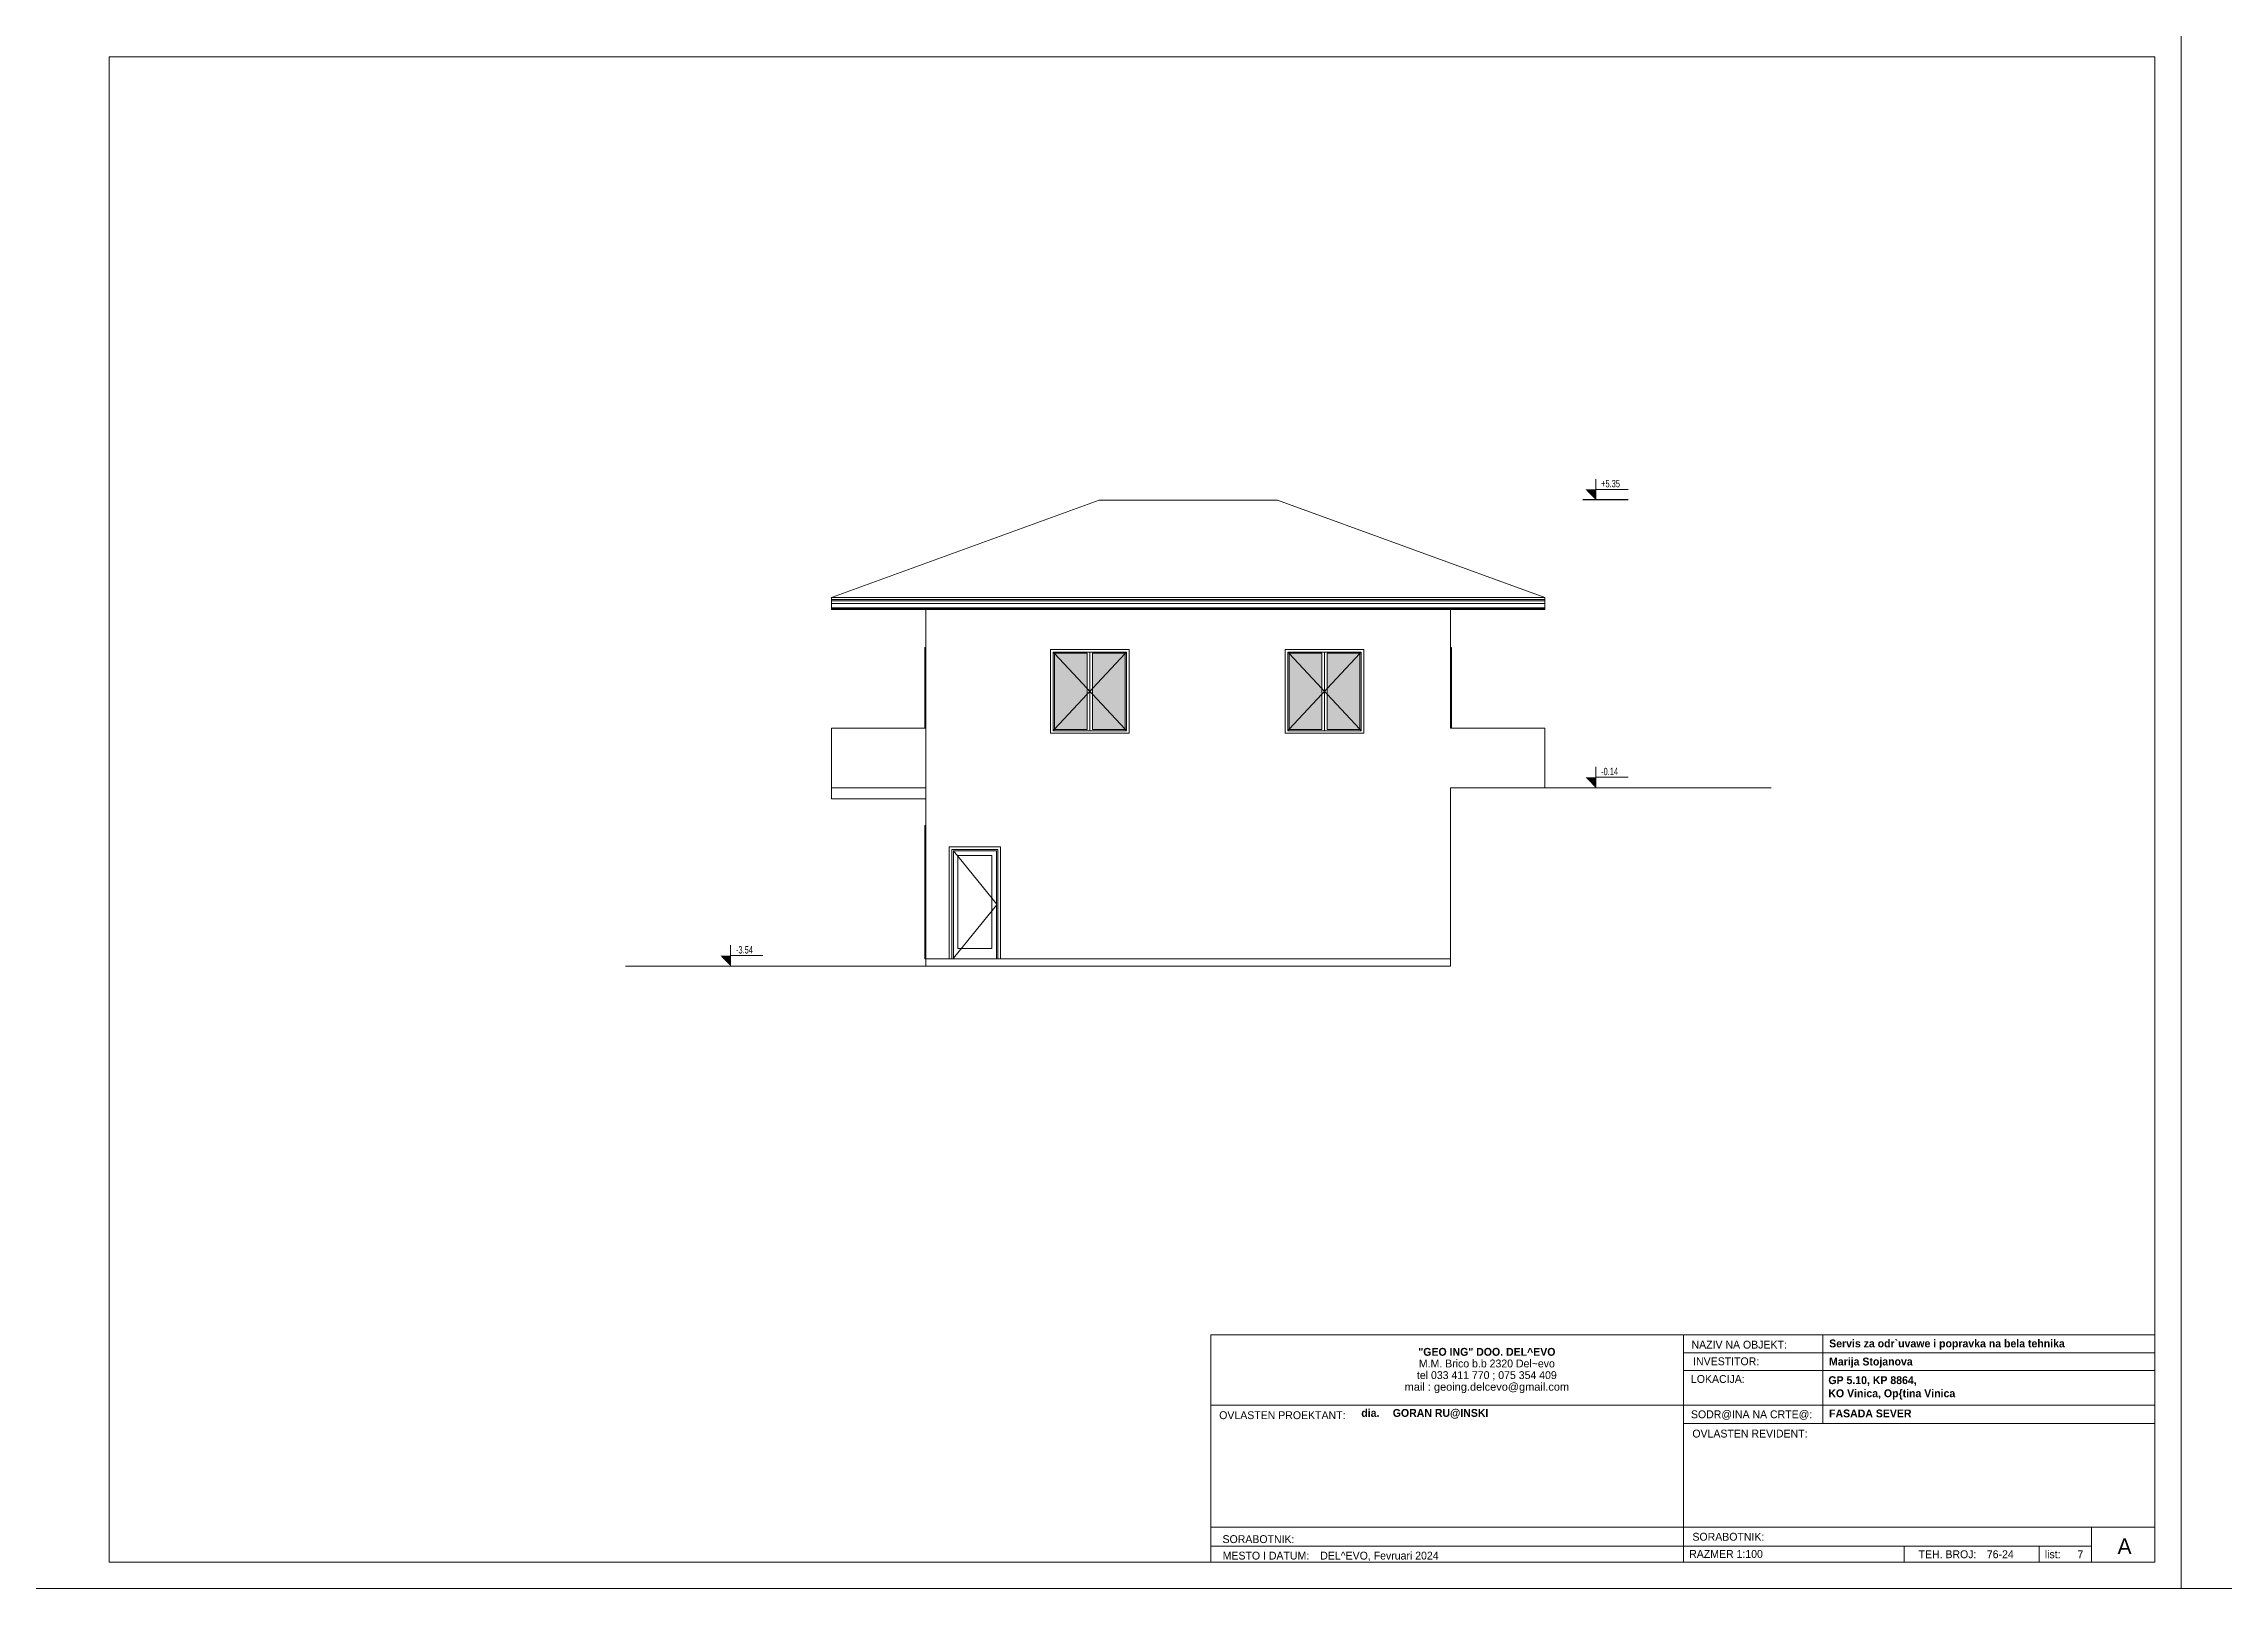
# Model space of a CAD drawing. Header units: millimetres. Extents: x -115530 to 122462, y -34508 to 119375.
# Drawn here: x -72280 to -30705, y 59975 to 89425 of the extents above; entities that cross this region are included whole.
import ezdxf

# ---------------------------------------------------------------- set-up
doc = ezdxf.new("R2010")
doc.units = ezdxf.units.MM
doc.header["$MEASUREMENT"] = 0
for name, color, linetype, lineweight, true_color in [('2D Drafting - General_Pen_No__5', 7, 'Continuous', 13, 0x40a5ff), ('New_Shell - Roof_Pen_No__92', 7, 'Continuous', 13, 0x6a6a6a), ('New_Site & Landscape - Terrain_Pen_No__93', 7, 'Continuous', 13, 0xa2a233), ('New_Structural - Bearing_Pen_No__3', 7, 'Continuous', 18, 0xff6600), ('New_Structural - Bearing_Pen_No__87', 7, 'Continuous', 13, 0x6a6a6a)]:
    doc.layers.add(name, color=color, linetype=linetype, lineweight=lineweight, true_color=true_color)
for name, color, linetype, lineweight in [('Lines_Pen_No__1', 7, 'Continuous', 13), ('Pecat_Pen_No__1', 7, 'Continuous', 13), ('Roofs_Pen_No__1', 7, 'Continuous', 13)]:
    doc.layers.add(name, color=color, linetype=linetype, lineweight=lineweight)
doc.styles.add('GENERATED_STYLE_5', font='')
doc.styles.add('ROM', font='ROMANS.SHX', dxfattribs={"width": 0.7})
doc.styles.get('GENERATED_STYLE_5').set_extended_font_data('MAC C Swiss cyrillic', bold=True)

msp = doc.modelspace()

# ---------------------------------------------------------------- hatches: boundary and pattern name
h = msp.add_hatch(color=0)
h.dxf.hatch_style = 2
h.paths.add_polyline_path([(-42690.05, 80724.14), (-42886.9, 80927.34), (-42690.05, 80927.34)])
h = msp.add_hatch(color=0)
h.dxf.hatch_style = 2
h.paths.add_polyline_path([(-42690.05, 75236.65), (-42886.9, 75439.85), (-42690.05, 75439.85)])
h = msp.add_hatch(color=0)
h.dxf.hatch_style = 2
h.paths.add_polyline_path([(-59183.53, 71836.65), (-59380.38, 72039.85), (-59183.53, 72039.85)])
at = {"layer": '2D Drafting - General_Pen_No__5'}
h = msp.add_hatch(color=256, dxfattribs=at)
h.dxf.hatch_style = 1
h.set_gradient(color1=(255, 255, 255), color2=(122, 175, 223), rotation=90)
h.paths.add_polyline_path([(-51660.04, 77798.2), (-52285.04, 77130.1), (-52285.04, 77023.2), (-51660.04, 76355.1)])
h.paths.add_polyline_path([(-51656.82, 77801.65), (-52285.04, 77801.65), (-52285.04, 77130.1)])
h.paths.add_polyline_path([(-52385.04, 77801.65), (-53010.04, 77801.65), (-53010.04, 77798.2), (-52385.04, 77130.1)])
h.paths.add_polyline_path([(-53010.04, 77798.2), (-53010.04, 76355.1), (-52385.04, 77023.2), (-52385.04, 77130.1)])
h.paths.add_polyline_path([(-52385.04, 77023.2), (-53010.04, 76355.1), (-53010.04, 76351.65), (-52385.04, 76351.65)])
h.paths.add_polyline_path([(-52285.04, 77023.2), (-52285.04, 76351.65), (-51660.04, 76351.65), (-51660.04, 76355.1)])
h.paths.add_polyline_path([(-47185.04, 77798.2), (-47185.04, 77801.65), (-47810.04, 77801.65), (-47810.04, 77130.1)])
h.paths.add_polyline_path([(-47185.04, 77798.2), (-47810.04, 77130.1), (-47810.04, 77023.2), (-47185.04, 76355.1)])
h.paths.add_polyline_path([(-47810.04, 77023.2), (-47810.04, 76351.65), (-47185.04, 76351.65), (-47185.04, 76355.1)])
h.paths.add_polyline_path([(-47910.04, 77023.2), (-48535.04, 76355.1), (-48535.04, 76351.65), (-47910.04, 76351.65)])
h.paths.add_polyline_path([(-47910.04, 77130.1), (-48535.04, 77798.2), (-48535.04, 76355.1), (-47910.04, 77023.2)])
h.paths.add_polyline_path([(-47910.04, 77801.65), (-48535.04, 77801.65), (-48535.04, 77798.2), (-47910.04, 77130.1)])

# ---------------------------------------------------------------- linework, layer by layer
msp.add_line((-42074.1, 80725.11), (-42933.56, 80725.11))
at = {"color": 0, "lineweight": 5}
for points in [[(-42690.05, 80724.14), (-42690.05, 81124.14)], [(-42690.05, 80927.34), (-42074.1, 80927.34)], [(-42690.05, 75236.65), (-42690.05, 75636.65)], [(-42690.05, 75439.85), (-42074.1, 75439.85)], [(-59183.53, 71836.65), (-59183.53, 72236.65)], [(-59183.53, 72039.85), (-58567.58, 72039.85)]]:
    msp.add_lwpolyline(points, dxfattribs=at)
at = {"layer": 'Lines_Pen_No__1', "linetype": 'Continuous'}
for p, q in [((-32030.44, 60475.49), (-32030.44, 65510.98)), ((-32030.44, 64809.92), (-41019.51, 64809.92)), ((-41019.51, 63117.85), (-32030.44, 63117.85)), ((-36810.58, 60779.03), (-36810.58, 60475.49)), ((-34236.6, 60779.03), (-34236.6, 60475.49))]:
    msp.add_line(p, q, dxfattribs=at)
at = {"layer": 'Lines_Pen_No__1'}
msp.add_line((-41019.51, 60475.49), (-41019.51, 64809.92), dxfattribs=at)
at = {"layer": 'Lines_Pen_No__1', "linetype": 'Continuous', "flags": 128}
for points in [[(-50030.44, 64809.92), (-41019.51, 64809.92)], [(-50030.44, 60475.49), (-50030.44, 64809.92), (-41019.51, 64809.92)], [(-41019.51, 64469.15), (-32030.44, 64469.15)], [(-38363.49, 64799.15), (-38363.49, 63117.85)], [(-41019.51, 64128.38), (-32030.44, 64128.38)], [(-50030.44, 63468.38), (-41019.51, 63468.38)], [(-41019.51, 63468.38), (-32030.44, 63468.38)], [(-50030.44, 61139.92), (-32030.44, 61139.92)], [(-33236.6, 60839.92), (-33236.6, 60475.49), (-33236.6, 61139.92)], [(-50030.44, 60779.03), (-33236.6, 60779.03)], [(-50030.44, 60475.49), (-32030.44, 60475.49)]]:
    msp.add_lwpolyline(points, dxfattribs=at)
at = {"layer": 'New_Shell - Roof_Pen_No__92', "color": 23, "linetype": 'Continuous', "lineweight": 13, "true_color": 0xbf8080}
for p, q in [((-57260.04, 78867.89), (-52160.04, 80724.14)), ((-48760.04, 80724.14), (-52160.04, 80724.14)), ((-48760.04, 80724.14), (-43660.04, 78867.89)), ((-57260.04, 78867.89), (-56060.04, 78867.89)), ((-57260.04, 78830.64), (-57260.04, 78867.89)), ((-56060.04, 78830.64), (-57260.04, 78830.64)), ((-57260.04, 78804.04), (-57260.04, 78830.64)), ((-56060.04, 78804.04), (-57260.04, 78804.04)), ((-57260.04, 78802.97), (-57260.04, 78804.04)), ((-56060.04, 78802.97), (-57260.04, 78802.97)), ((-57260.04, 78749.76), (-57260.04, 78802.97)), ((-56060.04, 78749.76), (-57260.04, 78749.76)), ((-57260.04, 78669.95), (-57260.04, 78749.76)), ((-56060.04, 78669.95), (-57260.04, 78669.95)), ((-57260.04, 78656.65), (-57260.04, 78669.95)), ((-57260.04, 78636.65), (-57260.04, 78656.65)), ((-56060.04, 78656.65), (-57260.04, 78656.65)), ((-57260.04, 78636.65), (-56060.04, 78636.65)), ((-56060.04, 78867.89), (-43660.04, 78867.89)), ((-43660.04, 78830.64), (-56060.04, 78830.64)), ((-43660.04, 78804.04), (-56060.04, 78804.04)), ((-43660.04, 78802.97), (-56060.04, 78802.97)), ((-43660.04, 78749.76), (-56060.04, 78749.76)), ((-43660.04, 78669.95), (-56060.04, 78669.95)), ((-43660.04, 78656.65), (-56060.04, 78656.65)), ((-56060.04, 78636.65), (-43660.04, 78636.65)), ((-43660.04, 78867.89), (-43660.04, 78830.64)), ((-43660.04, 78830.64), (-43660.04, 78804.04)), ((-43660.04, 78804.04), (-43660.04, 78802.97)), ((-43660.04, 78802.97), (-43660.04, 78749.76)), ((-43660.04, 78749.76), (-43660.04, 78669.95)), ((-43660.04, 78669.95), (-43660.04, 78656.65)), ((-43660.04, 78636.65), (-43660.04, 78656.65))]:
    msp.add_line(p, q, dxfattribs=at)
at = {"layer": 'New_Site & Landscape - Terrain_Pen_No__93', "color": 55, "linetype": 'Continuous', "lineweight": 13, "true_color": 0xa2a233}
for p, q in [((-39343.95, 75236.65), (-45460.04, 75236.65)), ((-45460.04, 71836.65), (-61187.18, 71836.65))]:
    msp.add_line(p, q, dxfattribs=at)
at = {"layer": 'New_Structural - Bearing_Pen_No__3', "color": 30, "linetype": 'Continuous', "lineweight": 18, "true_color": 0xff6600}
msp.add_line((-55479.04, 74519.65), (-55460.04, 74519.65), dxfattribs=at)
at = {"layer": 'New_Structural - Bearing_Pen_No__87', "color": 251, "linetype": 'Continuous', "lineweight": 20, "true_color": 0x6a6a6a}
for p, q in [((-55460.04, 78636.65), (-55460.04, 78426.65)), ((-45460.04, 78426.65), (-45460.04, 78636.65)), ((-55460.04, 75376.65), (-55460.04, 78426.65)), ((-45460.04, 76376.65), (-45460.04, 78426.65)), ((-55479.04, 77913.65), (-55479.04, 76376.65)), ((-55479.04, 77913.65), (-55460.04, 77913.65)), ((-53085.04, 77876.65), (-51585.04, 77876.65)), ((-53085.04, 76276.65), (-53085.04, 77876.65)), ((-53035.04, 76326.65), (-53035.04, 77826.65)), ((-53035.04, 77826.65), (-51635.04, 77826.65)), ((-53035.04, 77824.92), (-53010.04, 77798.2)), ((-53010.04, 76351.65), (-53010.04, 77801.65)), ((-53010.04, 77801.65), (-52385.04, 77801.65)), ((-53010.04, 77798.2), (-52385.04, 77130.1)), ((-52385.04, 77801.65), (-52385.04, 76351.65)), ((-52335.04, 77826.65), (-52335.04, 77801.65)), ((-52335.04, 77801.65), (-52335.04, 76351.65)), ((-52285.04, 76351.65), (-52285.04, 77801.65)), ((-52285.04, 77801.65), (-51660.04, 77801.65)), ((-51660.04, 77798.2), (-52285.04, 77130.1)), ((-51635.04, 77824.92), (-51660.04, 77798.2)), ((-51660.04, 77801.65), (-51660.04, 76351.65)), ((-51635.04, 77826.65), (-51635.04, 76326.65)), ((-51585.04, 77876.65), (-51585.04, 76276.65)), ((-48610.04, 77876.65), (-47110.04, 77876.65)), ((-48610.04, 76276.65), (-48610.04, 77876.65)), ((-48560.04, 76326.65), (-48560.04, 77826.65)), ((-48560.04, 77826.65), (-47160.04, 77826.65)), ((-48560.04, 77824.92), (-48535.04, 77798.2)), ((-48535.04, 76351.65), (-48535.04, 77801.65)), ((-48535.04, 77801.65), (-47910.04, 77801.65)), ((-48535.04, 77798.2), (-47910.04, 77130.1)), ((-47910.04, 77801.65), (-47910.04, 76351.65)), ((-47860.04, 77826.65), (-47860.04, 77801.65)), ((-47860.04, 77801.65), (-47860.04, 76351.65)), ((-47810.04, 76351.65), (-47810.04, 77801.65)), ((-47810.04, 77801.65), (-47185.04, 77801.65)), ((-47185.04, 77798.2), (-47810.04, 77130.1)), ((-47160.04, 77824.92), (-47185.04, 77798.2)), ((-47185.04, 77801.65), (-47185.04, 76351.65)), ((-47160.04, 77826.65), (-47160.04, 76326.65)), ((-47110.04, 77876.65), (-47110.04, 76276.65)), ((-45441.04, 77913.65), (-45460.04, 77913.65)), ((-45441.04, 77913.65), (-45441.04, 76376.65)), ((-53010.04, 76355.1), (-52385.04, 77023.2)), ((-52385.04, 77130.1), (-52335.04, 77076.65)), ((-52385.04, 77023.2), (-52335.04, 77076.65)), ((-52285.04, 77130.1), (-52335.04, 77076.65)), ((-52285.04, 77023.2), (-52335.04, 77076.65)), ((-51660.04, 76355.1), (-52285.04, 77023.2)), ((-48535.04, 76355.1), (-47910.04, 77023.2)), ((-47910.04, 77130.1), (-47860.04, 77076.65)), ((-47910.04, 77023.2), (-47860.04, 77076.65)), ((-47810.04, 77130.1), (-47860.04, 77076.65)), ((-47810.04, 77023.2), (-47860.04, 77076.65)), ((-47185.04, 76355.1), (-47810.04, 77023.2)), ((-57260.04, 76376.65), (-55460.04, 76376.65)), ((-57260.04, 76376.65), (-57260.04, 75026.65)), ((-51585.04, 76276.65), (-53085.04, 76276.65)), ((-53035.04, 76328.37), (-53010.04, 76355.1)), ((-51635.04, 76326.65), (-53035.04, 76326.65)), ((-52385.04, 76351.65), (-53010.04, 76351.65)), ((-52335.04, 76351.65), (-52335.04, 76326.65)), ((-51660.04, 76351.65), (-52285.04, 76351.65)), ((-51635.04, 76328.37), (-51660.04, 76355.1)), ((-47110.04, 76276.65), (-48610.04, 76276.65)), ((-48560.04, 76328.37), (-48535.04, 76355.1)), ((-47160.04, 76326.65), (-48560.04, 76326.65)), ((-47910.04, 76351.65), (-48535.04, 76351.65)), ((-47860.04, 76351.65), (-47860.04, 76326.65)), ((-47185.04, 76351.65), (-47810.04, 76351.65)), ((-47160.04, 76328.37), (-47185.04, 76355.1)), ((-43660.04, 76376.65), (-45460.04, 76376.65)), ((-43660.04, 75376.65), (-43660.04, 76376.65)), ((-57260.04, 75236.65), (-57260.04, 75376.65)), ((-55460.04, 75376.65), (-55460.04, 75026.65)), ((-43660.04, 75236.65), (-43660.04, 75376.65)), ((-57260.04, 75236.65), (-55460.04, 75236.65)), ((-57260.04, 75026.65), (-55460.04, 75026.65)), ((-55460.04, 71836.65), (-55460.04, 75026.65)), ((-45460.04, 75236.65), (-43660.04, 75236.65)), ((-45460.04, 75026.65), (-45460.04, 75236.65)), ((-45460.04, 71836.65), (-45460.04, 75026.65)), ((-55479.04, 74519.65), (-55479.04, 71976.65)), ((-55013.79, 71976.65), (-55013.79, 74113.65)), ((-55013.79, 74113.65), (-54039.79, 74113.65)), ((-54963.79, 74063.65), (-54963.79, 71976.65)), ((-54089.79, 74063.65), (-54963.79, 74063.65)), ((-54936.79, 74036.65), (-54936.79, 71976.65)), ((-54116.79, 74036.65), (-54936.79, 74036.65)), ((-54936.79, 74033.92), (-54116.79, 73027.38)), ((-54116.79, 71976.65), (-54116.79, 74036.65)), ((-54089.79, 71976.65), (-54089.79, 74063.65)), ((-54039.79, 74113.65), (-54039.79, 71976.65)), ((-54848.79, 72176.65), (-54848.79, 73948.65)), ((-54848.79, 73948.65), (-54204.79, 73948.65)), ((-54204.79, 73948.65), (-54204.79, 72176.65)), ((-54936.79, 71991.38), (-54116.79, 72997.92)), ((-55479.04, 71976.65), (-55460.04, 71976.65)), ((-45460.04, 71976.65), (-55460.04, 71976.65)), ((-54963.79, 71976.65), (-55013.79, 71976.65)), ((-54936.79, 71976.65), (-54963.79, 71976.65)), ((-54936.79, 71976.65), (-54116.79, 71976.65)), ((-54204.79, 72176.65), (-54848.79, 72176.65)), ((-54089.79, 71976.65), (-54116.79, 71976.65)), ((-54039.79, 71976.65), (-54089.79, 71976.65))]:
    msp.add_line(p, q, dxfattribs=at)
at = {"layer": 'Roofs_Pen_No__1'}
for points in [[(-73530.44, 59975.49), (-31530.44, 59975.49), (-31530.44, 89675.49), (-73530.44, 89675.49)], [(-31530.44, 59975.49), (10469.56, 59975.49), (10469.56, 89675.49), (-31530.44, 89675.49)], [(-71030.44, 60475.49), (-32030.44, 60475.49), (-32030.44, 89175.49), (-71030.44, 89175.49)]]:
    msp.add_lwpolyline(points, close=True, dxfattribs=at)

# ---------------------------------------------------------------- texts
at = {"color": 0, "char_height": 140, "attachment_point": 1, "style": 'ROM'}
for s, insert in [('{\\fHelvetica|b0|i0|c0|p1;+5.35}', (-42588.45, 81106.79)), ('{\\fHelvetica|b0|i0|c0|p1;-0.14}', (-42588.45, 75619.3)), ('{\\fHelvetica|b0|i0|c0|p1;-3.54}', (-59081.93, 72219.3))]:
    msp.add_mtext(s, dxfattribs=dict(at, insert=insert))
at = {"layer": 'Pecat_Pen_No__1', "linetype": 'Continuous', "insert": (-44765.85, 64129.55), "char_height": 150, "attachment_point": 5, "line_spacing_factor": 0.887159, "style": 'GENERATED_STYLE_5'}
msp.add_mtext('\\A1;{\\fMAC C Swiss|b1|i0|c0|p34;"GEO ING" DOO. DEL^ EVO}\\P{\\fMAC C Swiss|b0|i0|c0|p34;M.M. Brico b.b 2320 Del~evo \\Ptel 033 411 770 ; 075 354 409 \\P\\fArial|b0|i0|c0|p34;mail : geoing.delcevo@gmail.com}', dxfattribs=at)
at = {"layer": 'Pecat_Pen_No__1', "linetype": 'Continuous', "style": 'GENERATED_STYLE_5'}
for s, insert, char_height, attachment_point in [('\\pqc;{\\fMAC C Swiss|b0|i0|c0|p0;NAZIV NA OBJEKT:}', (-39955.69, 64696.96), 150, 2), ('{\\fMAC C Swiss|b1|i0|c0|p34;Servis za odr`uvawe i popravka na bela tehnika}', (-38240.17, 64720.45), 150, 1), ('\\pqc;{\\fMAC C Swiss|b0|i0|c0|p0;LOKACIJA:}', (-40362.28, 64042.4), 150, 2), ('\\pqc;{\\fMAC C Swiss|b0|i0|c0|p0;INVESTITOR:}', (-40203.46, 64379.37), 150, 2), ('{\\fMAC C Swiss|b1|i0|c0|p34;Marija Stojanova}', (-38241.75, 64375.47), 150, 1), ('\\A1;{\\fMAC C Swiss|b1|i0|c0|p34; GP 5.10, KP 8864,  \\P KO Vinica, Op\\{tina Vinica}', (-38310.93, 64019.98), 150, 1), ('{\\fMAC C Swiss|b0|i0|c0|p34;OVLASTEN PROEKTANT:}', (-49868.48, 63352.37), 150, 1), ('{\\fMAC C Swiss|b1|i0|c0|p34;dia.^IGORAN RU@INSKI}', (-47159.59, 63395.31), 150, 1), ('\\pqc;{\\fMAC C Swiss|b0|i0|c0|p0;SODR@INA NA CRTE@:}', (-39718.57, 63369.46), 150, 2), ('{\\fMAC C Swiss|b1|i0|c0|p34;FASADA SEVER}', (-38241.75, 63385.47), 150, 1), ('\\pqc;{\\fMAC C Swiss|b0|i0|c0|p0;OVLASTEN REVIDENT:}', (-39750.28, 63001.84), 150, 2), ('\\pqc;{\\fMAC C Swiss|b0|i0|c0|p0;SORABOTNIK:}', (-49119.5, 60989.32), 150, 2), ('{\\fMAC C Swiss|b0|i0|c0|p0;\\A1;RAZMER 1:100^I}', (-40908.43, 60707.6), 150, 1), ('\\pqc;{\\fMAC C Swiss|b0|i0|c0|p0;SORABOTNIK:}', (-40161.19, 61034.49), 150, 2), ('\\pqc;{\\fMAC C Swiss|b0|i0|c0|p0;TEH. BROJ:}', (-35983.99, 60701), 150, 2), ('{\\fMAC C Swiss|b0|i0|c0|p34;76-24}', (-35234.08, 60701), 150, 1), ('{\\fMAC C Swiss|b0|i0|c0|p34;list:}', (-34129.2, 60701), 150, 1), ('{\\fMAC C Swiss|b0|i0|c0|p34;7}', (-33505.67, 60701), 150, 1), ('{\\fMAC C Swiss|b0|i0|c0|p34;A}', (-32608.35, 60779.03), 300, 5), ('\\pqc;{\\fMAC C Swiss|b0|i0|c0|p0;MESTO I DATUM:}', (-48977.62, 60675.18), 150, 2), ('{\\fMAC C Swiss|b0|i0|c0|p34;DEL^ EVO, Fevruari 2024}', (-47942.69, 60675.18), 150, 1)]:
    msp.add_mtext(s, dxfattribs=dict(at, insert=insert, char_height=char_height, attachment_point=attachment_point))

doc.saveas('drawing.dxf')
